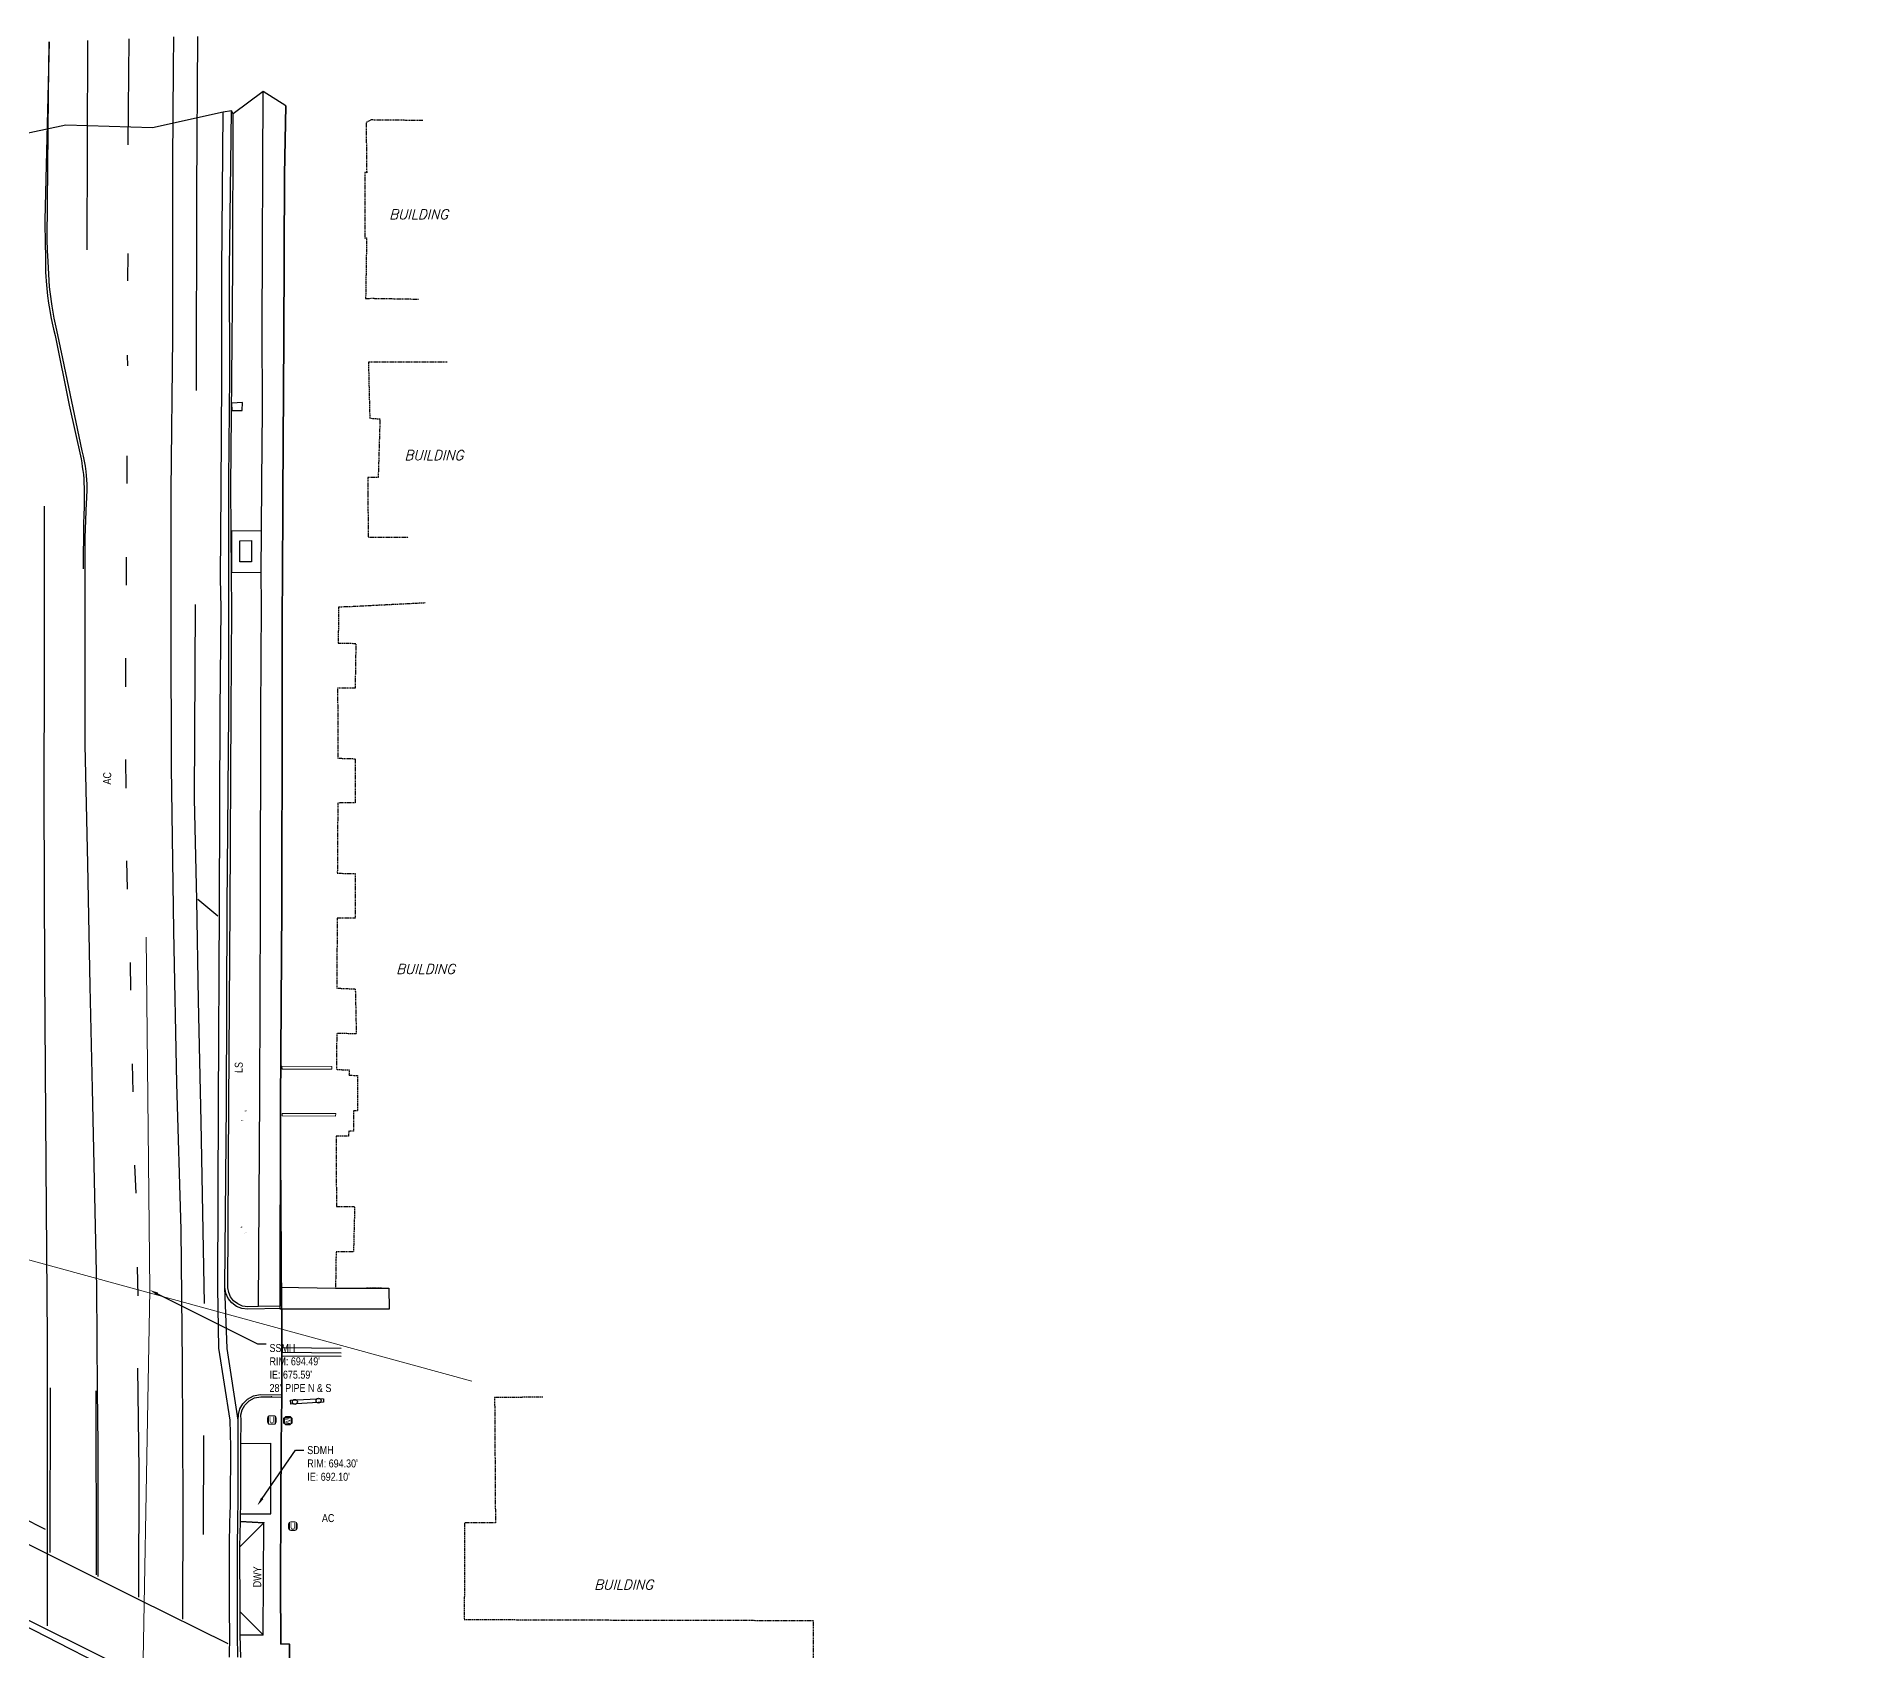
# Model space of a CAD drawing. Header units: feet. Extents: x 6430745 to 6432191, y 1887663 to 1888575.
# Drawn here: x 6431228.5 to 6431656.5, y 1888196.6 to 1888574.8 of the extents above; entities that cross this region are included whole.
import ezdxf
from ezdxf import colors
from ezdxf.entities.mleader import LeaderData, LeaderLine
from ezdxf.lldxf.tags import DXFTag
from ezdxf.math import Vec2, Vec3

# ---------------------------------------------------------------- set-up
doc = ezdxf.new("R2010")
doc.units = ezdxf.units.FT
doc.header["$MEASUREMENT"] = 0
doc.linetypes.add('DASHED2', pattern=[0.375, 0.25, -0.125])
doc.layers.get('0').update_dxf_attribs({"color": 253})
for name, color, linetype, lineweight in [('V-ANNO-TEXT', 2, 'Continuous', 30), ('VF-BLDG-OVHD-LINE-', 253, 'DASHED2', 25), ('VF-ELEC-OVHD-LINE-', 253, 'OVERHEADELECTRIC', 15), ('VF-PVMT-EDGE-LINE-', 253, 'EDGEOFPAVEMENT', 35), ('VF-ROAD-DRIV-LINE-', 253, 'Continuous', 35), ('VF-ROAD-STRP-WHIT-LINE-', 253, 'Continuous', 25), ('VF-SSWR-UNDR-LINE-QLA-', 253, 'SEWER', 15), ('VF-TINN-DSRF-BNDY-', 253, 'Continuous', 25), ('VF-TOPO-CONC-EDGE-LINE-', 253, 'Continuous', 25), ('VF-TOPO-CONC-GTFL-LINE-', 253, 'Continuous', 25), ('VF-TOPO-CONC-LIPG-LINE-', 253, 'Continuous', 25), ('VF-TOPO-CONC-SWLK-LINE-', 253, 'Continuous', 25), ('VF-TOPO-CONC-TBCB-LINE-', 253, 'Continuous', 25), ('VF-TOPO-CONC-TBWK-LINE-', 253, 'Continuous', 35), ('VF-TOPO-CONC-WALL-LINE-', 253, 'Continuous', 9), ('VF-TOPO-TEXT-', 253, 'Continuous', 25), ('VN-PLNT-TREE-', 253, 'Continuous', 13), ('VN-UNID-BOX~-SYMB-', 253, 'Continuous', 13), ('VN-WATR-METR-', 253, 'Continuous', 13), ('VN-WATR-METR-SYMB-', 253, 'Continuous', 13)]:
    doc.layers.add(name, color=color, linetype=linetype, lineweight=lineweight)
doc.layers.add('V-DETL-SYMB-MASK-', color=253, linetype='Continuous')
doc.styles.add('CG-Boundary', font='simplex.shx', dxfattribs={"oblique": 15, "height": 0.115})
doc.styles.add('CG-Symbol', font='arial.ttf', dxfattribs={"width": 0.8, "height": 0.09375})
doc.styles.add('NCS1', font='arial.ttf', dxfattribs={"width": 0.8, "height": 0.09375})
doc.styles.add('NCS1-Anno', font='arial.ttf', dxfattribs={"width": 0.8, "height": 0.1})
doc.styles.get("Standard").update_dxf_attribs({"font": 'arial.ttf'})
tags = doc.linetypes.add('EDGEOFPAVEMENT', pattern='A,1,-0.03,["EP",Standard,S=0.08,R=0,X=0,Y=-0.04],-0.16,1', length=2.19).pattern_tags.tags
tags[6] = DXFTag(74, 10)
tags = doc.linetypes.add('OVERHEADELECTRIC', pattern='A,1,-0.03,["OE",Standard,S=0.08,R=0,X=0,Y=-0.04],-0.16,1', length=2.19).pattern_tags.tags
tags[6] = DXFTag(74, 10)
tags = doc.linetypes.add('SEWER', pattern='A,1,-0.03,["SS",Standard,S=0.08,R=0,X=0,Y=-0.04],-0.16,1', length=2.19).pattern_tags.tags
tags[6] = DXFTag(74, 10)

# ---------------------------------------------------------------- blocks, each defined once
blk = doc.blocks.new('Water Meter')
at = {"layer": 'V-DETL-SYMB-MASK-'}
h = blk.add_hatch(color=256, dxfattribs=at)
h.dxf.hatch_style = 1
h.paths.add_polyline_path([(0.05, -0.025), (0.05, 0.025), (0.025, 0.05), (-0.025, 0.05), (-0.05, 0.025), (-0.05, -0.025), (-0.025, -0.05), (0.025, -0.05)])
blk.add_lwpolyline([(0.05, -0.025), (0.05, 0.025), (0.025, 0.05), (-0.025, 0.05), (-0.05, 0.025), (-0.05, -0.025), (-0.025, -0.05), (0.025, -0.05)], close=True)
at = {"insert": (0, 0), "char_height": 0.0586, "attachment_point": 5, "style": 'CG-Symbol', "bg_fill": 3, "box_fill_scale": 1.05, "bg_fill_color": 256, "bg_fill_transparency": 0}
blk.add_mtext_dynamic_manual_height_columns('W', width=0.05859, gutter_width=0.625, heights=[0], dxfattribs=at)
blk = doc.blocks.new('Unidentified Box')
at = {"layer": 'V-DETL-SYMB-MASK-'}
h = blk.add_hatch(color=256, dxfattribs=at)
h.dxf.hatch_style = 1
edge = h.paths.add_edge_path()
edge.add_line((0.05, -0.025), (0.05, 0.025))
edge.add_arc((0.025, 0.025), 0.025, 0, 90)
edge.add_line((0.025, 0.05), (-0.025, 0.05))
edge.add_arc((-0.025, 0.025), 0.025, 90, 180)
edge.add_line((-0.05, 0.025), (-0.05, -0.025))
edge.add_arc((-0.025, -0.025), 0.025, 180, 270)
edge.add_line((-0.025, -0.05), (0.025, -0.05))
edge.add_arc((0.025, -0.025), 0.025, 270, 360)
blk.add_lwpolyline([(0.05, -0.025), (0.05, 0.025, 0.414214), (0.025, 0.05), (-0.025, 0.05, 0.414214), (-0.05, 0.025), (-0.05, -0.025, 0.414214), (-0.025, -0.05), (0.025, -0.05, 0.414214)], format="xyb", close=True)
at = {"insert": (0, 0), "char_height": 0.0781, "attachment_point": 5, "style": 'CG-Symbol', "bg_fill": 3, "box_fill_scale": 1.05, "bg_fill_color": 256, "bg_fill_transparency": 0}
blk.add_mtext_dynamic_manual_height_columns('U', width=0.0568, gutter_width=0.833, heights=[0], dxfattribs=at)

msp = doc.modelspace()

# ---------------------------------------------------------------- linework, layer by layer
for centre in [(6431289.06, 1888254.86), (6431294.61, 1888255.15)]:
    msp.add_circle(centre, 0.582)
at = {"layer": 'VF-BLDG-OVHD-LINE-', "flags": 128}
for points in [[(6431319.06, 1888555.1), (6431306.89, 1888555.23), (6431305.74, 1888554.63), (6431305.88, 1888542.88), (6431305.43, 1888542.89), (6431305.45, 1888527.57), (6431305.86, 1888527.62), (6431305.63, 1888513.39), (6431306.99, 1888513.45), (6431317.99, 1888513.25)], [(6431324.72, 1888498.46), (6431306.29, 1888498.47), (6431306.6, 1888485.36), (6431308.99, 1888485.18), (6431308.57, 1888471.43), (6431306.17, 1888471.43), (6431306.2, 1888457.49), (6431315.67, 1888457.49)], [(6431319.55, 1888442.05), (6431301.69, 1888441.15), (6431299.29, 1888441.08), (6431299.21, 1888432.66), (6431303.34, 1888432.58), (6431303.17, 1888422.1), (6431299.07, 1888422.1), (6431299.12, 1888405.68), (6431303.16, 1888405.56), (6431303.15, 1888395.26), (6431299.11, 1888395.18), (6431299, 1888378.72), (6431303.21, 1888378.67), (6431303.17, 1888368.17), (6431298.95, 1888368.17), (6431298.89, 1888351.8), (6431303.21, 1888351.62), (6431303.44, 1888341.11), (6431298.87, 1888341.17), (6431298.77, 1888332.75), (6431301.76, 1888332.64), (6431301.73, 1888331.39), (6431303.74, 1888331.36), (6431303.7, 1888323.05), (6431302.81, 1888323.02), (6431302.82, 1888318.3), (6431301.68, 1888318.27), (6431301.62, 1888317.09), (6431298.74, 1888317.14), (6431298.78, 1888300.62), (6431303.06, 1888300.62), (6431302.79, 1888290.02), (6431298.71, 1888290), (6431298.58, 1888281.51), (6431309.33, 1888281.56)], [(6431347.15, 1888255.95), (6431335.85, 1888255.89), (6431336.04, 1888226.51), (6431328.81, 1888226.49), (6431328.74, 1888203.88), (6431354.33, 1888203.77), (6431410.47, 1888203.64), (6431410.32, 1888157.12), (6431419.77, 1888152.13), (6431420.91, 1888154.32), (6431442.04, 1888143.44), (6431456.92, 1888135.77)]]:
    msp.add_lwpolyline(points, dxfattribs=at)
at = {"layer": 'VF-ELEC-OVHD-LINE-', "ltscale": 0.6}
msp.add_line((6430899.28, 1888377.77), (6431330.53, 1888259.74), dxfattribs=at)
at = {"layer": 'VF-PVMT-EDGE-LINE-'}
msp.add_line((6431285.99, 1888256), (6431285.99, 1888276.72), dxfattribs=at)
at = {"layer": 'VF-ROAD-DRIV-LINE-', "flags": 128}
for points in [[(6431276.15, 1888220.86), (6431281.82, 1888226.55), (6431276.3, 1888226.81)], [(6431276.26, 1888200.19), (6431281.61, 1888200.26), (6431276.24, 1888205.7)]]:
    msp.add_lwpolyline(points, dxfattribs=at)
at = {"layer": 'VF-ROAD-STRP-WHIT-LINE-'}
for p, q in [((6431240.44, 1888573.89), (6431240.32, 1888524.8)), ((6431250.18, 1888574.22), (6431249.96, 1888549.38)), ((6431249.91, 1888523.93), (6431249.86, 1888517.55)), ((6431249.79, 1888500.1), (6431249.84, 1888497.59)), ((6431249.69, 1888476.56), (6431249.65, 1888470.04)), ((6431249.63, 1888446.21), (6431249.62, 1888452.75)), ((6431249.46, 1888422.42), (6431249.49, 1888429.13)), ((6431249.5, 1888398.64), (6431249.46, 1888405.39)), ((6431249.83, 1888374.97), (6431249.72, 1888381.61)), ((6431266.33, 1888372.63), (6431271.02, 1888368.78)), ((6431250.65, 1888351.36), (6431250.53, 1888357.85)), ((6431251.16, 1888327.49), (6431251.05, 1888334.1)), ((6431251.84, 1888303.75), (6431251.59, 1888310.36)), ((6431252.37, 1888279.74), (6431252.22, 1888286.41)), ((6431231.73, 1888219.59), (6431231.8, 1888258.16)), ((6431242.43, 1888257.46), (6431242.47, 1888214.37)), ((6431267.63, 1888247.01), (6431267.57, 1888223.8)), ((6431203.46, 1888238.67), (6431230.53, 1888225.07))]:
    msp.add_line(p, q, dxfattribs=at)
at = {"layer": 'VF-ROAD-STRP-WHIT-LINE-', "flags": 128}
for points in [[(6431262.82, 1888203.96), (6431262.91, 1888231.05), (6431262.72, 1888263.83), (6431262.38, 1888295.25), (6431261.43, 1888329.44), (6431260.73, 1888365.2), (6431260.13, 1888403.61), (6431260.11, 1888435.72), (6431260.1, 1888468.35), (6431260.46, 1888504.45), (6431260.45, 1888545.45), (6431260.59, 1888567.37), (6431260.69, 1888574.68)], [(6431266.24, 1888574.78), (6431266.04, 1888538.55), (6431265.95, 1888491.87)], [(6431231.53, 1888573.54), (6431230.44, 1888531.74), (6431230.57, 1888525.82), (6431230.6, 1888523.73), (6431230.61, 1888521.65), (6431230.65, 1888519.57), (6431230.7, 1888518.53), (6431230.76, 1888517.49), (6431230.92, 1888515.75), (6431231.11, 1888514.02), (6431231.35, 1888512.29), (6431231.63, 1888510.57), (6431231.9, 1888509.1), (6431232.21, 1888507.64), (6431232.54, 1888506.18), (6431232.91, 1888504.73), (6431236.18, 1888488.37), (6431238.95, 1888475.8), (6431239.11, 1888474.89), (6431239.26, 1888473.98), (6431239.39, 1888473.07), (6431239.5, 1888472.15), (6431239.59, 1888471.14), (6431239.65, 1888470.12), (6431239.7, 1888469.11), (6431239.72, 1888468.09), (6431239.73, 1888467.21), (6431239.72, 1888466.33), (6431239.68, 1888464.57), (6431239.61, 1888462.65), (6431239.5, 1888460.74), (6431239.42, 1888450.02)], [(6431243.01, 1888213.98), (6431242.98, 1888244.86), (6431242.85, 1888257.5), (6431242.69, 1888281.6), (6431242.1, 1888306.84), (6431241.67, 1888328.23), (6431241.08, 1888352.28), (6431240.52, 1888380.95), (6431239.96, 1888408.81), (6431239.94, 1888444), (6431239.95, 1888457.32), (6431240.24, 1888465.6), (6431240.31, 1888466.42), (6431240.35, 1888467.24), (6431240.38, 1888468.06), (6431240.39, 1888468.88), (6431240.37, 1888469.89), (6431240.34, 1888470.89), (6431240.27, 1888471.89), (6431240.17, 1888472.88), (6431240, 1888474.09), (6431239.77, 1888475.3), (6431239.51, 1888476.49), (6431239.19, 1888477.68), (6431234.73, 1888499.34), (6431233.3, 1888505.97), (6431232.97, 1888507.37), (6431232.67, 1888508.77), (6431232.41, 1888510.18), (6431232.17, 1888511.59), (6431232, 1888512.72), (6431231.85, 1888513.85), (6431231.72, 1888514.99), (6431231.6, 1888516.12), (6431231.48, 1888517.61), (6431231.39, 1888519.1), (6431231.25, 1888522.09), (6431231.12, 1888524.67), (6431231.01, 1888527.26), (6431231.35, 1888560.88), (6431231.53, 1888573.54)], [(6431231.12, 1888202.35), (6431231.13, 1888229.3), (6431231.14, 1888269.62), (6431230.8, 1888310.39), (6431230.45, 1888355.29), (6431230.3, 1888396.95), (6431230.42, 1888426.4), (6431230.36, 1888464.73)], [(6431265.69, 1888441.73), (6431265.49, 1888396.2), (6431266.04, 1888372.46), (6431266.4, 1888348.92), (6431267.03, 1888320.48), (6431267.77, 1888277.95)], [(6431252.47, 1888209.07), (6431252.6, 1888238.84), (6431252.23, 1888262.79)], [(6431273.43, 1888198.17), (6431252.25, 1888208.64), (6431231.34, 1888219.06), (6431201.9, 1888233.71)], [(6431273.29, 1888180.11), (6431242.44, 1888195.83), (6431198.38, 1888217.68)]]:
    msp.add_lwpolyline(points, dxfattribs=at)
at = {"layer": 'VF-SSWR-UNDR-LINE-QLA-', "elevation": 691.8, "flags": 128}
for points in [[(6431255.09, 1888281.04), (6431254.23, 1888363.76)], [(6431248.72, 1887930.51), (6431255.09, 1888281.04)]]:
    msp.add_lwpolyline(points, dxfattribs=at)
at = {"layer": 'VF-TINN-DSRF-BNDY-', "flags": 128}
msp.add_lwpolyline([(6431287.79, 1888194.17), (6431287.76, 1888198.09), (6431285.73, 1888198.13), (6431285.72, 1888212.43), (6431285.79, 1888230.87), (6431285.84, 1888245.06), (6431285.99, 1888256), (6431285.99, 1888276.72), (6431285.72, 1888324.94), (6431285.98, 1888370.96), (6431286.04, 1888416.06), (6431286.07, 1888441.17), (6431286.16, 1888446.16), (6431286.26, 1888467.26), (6431286.47, 1888504.18), (6431286.63, 1888542.47), (6431286.9, 1888558.54), (6431281.62, 1888561.91), (6431274.63, 1888556.66), (6431274.18, 1888557.34), (6431272.27, 1888557.03), (6431255.7, 1888553.42), (6431235.36, 1888554.05), (6431219.52, 1888550.63)], dxfattribs=at)
at = {"layer": 'VF-TOPO-CONC-EDGE-LINE-'}
for p, q in [((6431274.26, 1888458.99), (6431281.2, 1888459.02)), ((6431281.18, 1888449.09), (6431274.25, 1888449.18)), ((6431285.99, 1888267.63), (6431299.94, 1888267.48)), ((6431299.92, 1888265.48), (6431285.99, 1888265.56)), ((6431276.38, 1888245.13), (6431283.4, 1888245.15)), ((6431276.44, 1888228.63), (6431283.46, 1888228.65))]:
    msp.add_line(p, q, dxfattribs=at)
at = {"layer": 'VF-TOPO-CONC-EDGE-LINE-', "flags": 128}
for points in [[(6431274.33, 1888487.17), (6431276.72, 1888487.13), (6431276.78, 1888489.04), (6431274.28, 1888488.88)], [(6431285.99, 1888276.72), (6431277.96, 1888276.61), (6431276.62, 1888276.75), (6431275.35, 1888277.24), (6431274.26, 1888278.03), (6431273.4, 1888279.09), (6431272.85, 1888280.34), (6431272.64, 1888281.69)], [(6431275.79, 1888250.6), (6431275.82, 1888251.94), (6431276.18, 1888253.23), (6431276.84, 1888254.39), (6431277.97, 1888255.51), (6431279.38, 1888256.26), (6431280.95, 1888256.56), (6431285.91, 1888256.49)], [(6431295.76, 1888255.61), (6431295.73, 1888254.77), (6431288.1, 1888254.35), (6431288.05, 1888255.28), (6431295.72, 1888255.62)], [(6431283.46, 1888228.65), (6431283.4, 1888245.15)], [(6431281.61, 1888200.26), (6431281.82, 1888226.55)], [(6431272.35, 1888178.33), (6431258.5, 1888185.64), (6431236.48, 1888196.92), (6431216.65, 1888207.08), (6431195.07, 1888217.83), (6431194.98, 1888221.4)]]:
    msp.add_lwpolyline(points, dxfattribs=at)
msp.add_lwpolyline([(6431276.15, 1888456.64), (6431278.89, 1888456.66), (6431278.9, 1888451.68), (6431276.14, 1888451.7), (6431276.15, 1888456.64)], close=True, dxfattribs=at)
at = {"layer": 'VF-TOPO-CONC-EDGE-LINE-'}
msp.add_point((6431283.6, 1888256.03), dxfattribs=at)
at = {"layer": 'VF-TOPO-CONC-GTFL-LINE-'}
msp.add_line((6431285.99, 1888266.49), (6431299.94, 1888266.37), dxfattribs=at)
at = {"layer": 'VF-TOPO-CONC-GTFL-LINE-', "flags": 128}
for points in [[(6431273.61, 1888440.73), (6431273.6, 1888448.2), (6431273.56, 1888470.89), (6431273.83, 1888495.3), (6431273.74, 1888520.34), (6431274.18, 1888557.34)], [(6431275.75, 1888230.72), (6431275.76, 1888244.88), (6431275.79, 1888250.6), (6431273.16, 1888267.36), (6431272.64, 1888281.69), (6431273.04, 1888324.68), (6431273.21, 1888370.84), (6431273.58, 1888416.42), (6431273.61, 1888440.73)], [(6431275.69, 1888195.02), (6431275.65, 1888200.23), (6431275.64, 1888205.81), (6431275.65, 1888220.92), (6431275.72, 1888226.9), (6431275.71, 1888228.25), (6431275.75, 1888230.72)]]:
    msp.add_lwpolyline(points, dxfattribs=at)
at = {"layer": 'VF-TOPO-CONC-LIPG-LINE-', "flags": 128}
for points in [[(6431271.82, 1888440.8), (6431271.66, 1888447.9), (6431271.81, 1888468.55), (6431271.95, 1888494.56), (6431271.91, 1888519.94), (6431272.27, 1888557.03)], [(6431273.77, 1888195.08), (6431273.79, 1888200.18), (6431273.76, 1888205.88), (6431273.74, 1888221.11), (6431273.82, 1888226.89), (6431273.92, 1888228.34), (6431273.95, 1888230.88), (6431274.04, 1888244.36), (6431273.91, 1888250.61), (6431271.22, 1888267.44), (6431270.97, 1888281.59), (6431271.13, 1888324.61), (6431271.38, 1888370.73), (6431271.58, 1888416.7), (6431271.82, 1888440.8)]]:
    msp.add_lwpolyline(points, dxfattribs=at)
at = {"layer": 'VF-TOPO-CONC-SWLK-LINE-', "flags": 128}
for points in [[(6431281.18, 1888449.09), (6431281.2, 1888459.02), (6431281.28, 1888470.36), (6431281.48, 1888487.42), (6431281.4, 1888506.57), (6431281.51, 1888524.78), (6431281.54, 1888544.47), (6431281.62, 1888561.91)], [(6431280.57, 1888277.22), (6431280.81, 1888326.74), (6431281.04, 1888370.79), (6431281.07, 1888416.19), (6431281.21, 1888441.47), (6431281.18, 1888449.09)]]:
    msp.add_lwpolyline(points, dxfattribs=at)
msp.add_lwpolyline([(6431285.6, 1888281.75), (6431298.58, 1888281.51), (6431311.04, 1888281.53), (6431311.15, 1888276.61), (6431285.59, 1888276.59), (6431285.6, 1888281.75)], close=True, dxfattribs=at)
at = {"layer": 'VF-TOPO-CONC-TBCB-LINE-'}
for p, q in [((6431274.33, 1888487.17), (6431274.28, 1888488.88)), ((6431274.25, 1888449.18), (6431274.26, 1888458.99))]:
    msp.add_line(p, q, dxfattribs=at)
at = {"layer": 'VF-TOPO-CONC-TBCB-LINE-', "flags": 128}
for points in [[(6431274.26, 1888440.72), (6431274.2, 1888448.61), (6431274.07, 1888469.25), (6431274.32, 1888494.67), (6431274.53, 1888520.72), (6431274.63, 1888556.66)], [(6431285.59, 1888277.26), (6431280.57, 1888277.22), (6431278.01, 1888277.14), (6431276.79, 1888277.32), (6431275.66, 1888277.8), (6431274.69, 1888278.57), (6431274.01, 1888279.46), (6431273.57, 1888280.49), (6431273.38, 1888281.6), (6431273.6, 1888324.77), (6431273.92, 1888370.85), (6431274.11, 1888416.59), (6431274.26, 1888440.72)], [(6431276.41, 1888194.95), (6431276.26, 1888200.19), (6431276.24, 1888205.7), (6431276.15, 1888220.86), (6431276.3, 1888226.81), (6431276.28, 1888228.3), (6431276.38, 1888230.65), (6431276.38, 1888244.82), (6431276.44, 1888250.6), (6431276.43, 1888251.82), (6431276.72, 1888253), (6431277.31, 1888254.07), (6431278.33, 1888255.1), (6431279.62, 1888255.77), (6431281.05, 1888256.03), (6431283.6, 1888256.03), (6431285.95, 1888256)]]:
    msp.add_lwpolyline(points, dxfattribs=at)
at = {"layer": 'VF-TOPO-CONC-TBWK-LINE-', "flags": 128}
for points in [[(6431286.07, 1888441.17), (6431286.16, 1888446.16), (6431286.26, 1888467.26), (6431286.47, 1888504.18), (6431286.63, 1888542.47), (6431286.9, 1888558.54)], [(6431285.59, 1888277.26), (6431285.72, 1888324.94), (6431285.98, 1888370.96), (6431286.04, 1888416.06), (6431286.07, 1888441.17)], [(6431289.39, 1888190.55), (6431289.34, 1888194.07), (6431287.79, 1888194.17), (6431287.76, 1888198.09), (6431285.73, 1888198.13), (6431285.72, 1888212.43), (6431285.79, 1888230.87), (6431285.84, 1888245.06), (6431285.99, 1888256)]]:
    msp.add_lwpolyline(points, dxfattribs=at)
at = {"layer": 'VF-TOPO-CONC-WALL-LINE-', "flags": 128}
for points in [[(6431286.02, 1888333.52), (6431286.04, 1888332.85), (6431297.74, 1888332.8), (6431297.73, 1888333.46), (6431286.02, 1888333.52)], [(6431286.05, 1888322.43), (6431286.11, 1888321.9), (6431298.59, 1888321.82), (6431298.62, 1888322.47), (6431286.05, 1888322.43)]]:
    msp.add_lwpolyline(points, close=True, dxfattribs=at)
at = {"layer": 'VN-WATR-METR-', "flags": 128}
msp.add_lwpolyline([(6431283.46, 1888228.65), (6431283.4, 1888245.15)], dxfattribs=at)

# ---------------------------------------------------------------- texts
at = {"layer": 'V-ANNO-TEXT', "char_height": 1.875, "width": 22.5085, "attachment_point": 1, "style": 'NCS1-Anno'}
for s, insert, rotation in [('AC', (6431244.09, 1888399.55), 88.5166), ('LS', (6431274.92, 1888331.96), 88.5166), ('DWY', (6431279.28, 1888211.42), 89.2085)]:
    msp.add_mtext(s, dxfattribs=dict(at, insert=insert, rotation=rotation))
at = {"layer": 'V-ANNO-TEXT', "insert": (6431295.4, 1888228.57), "char_height": 1.875, "width": 22.5085, "attachment_point": 1, "style": 'NCS1-Anno'}
msp.add_mtext('AC', dxfattribs=at)
at = {"layer": 'VF-TOPO-TEXT-', "char_height": 2.3, "width": 40.9716, "attachment_point": 1, "style": 'CG-Boundary'}
for insert in [(6431311.16, 1888534.26), (6431314.72, 1888477.84), (6431312.78, 1888357.42), (6431359.2, 1888213.18)]:
    msp.add_mtext('BUILDING', dxfattribs=dict(at, insert=insert))
at = {"layer": 'VN-PLNT-TREE-', "style": 'NCS1', "width": 0.8}
for s, p in [('1131019', (6431277.3, 1888322.96)), ('695.74 ft', (6431277.3, 1888322.81)), ('10091', (6431276.46, 1888320.81)), ('695.90 ft', (6431276.46, 1888320.66)), ('10090', (6431276.38, 1888295.79)), ('695.54 ft', (6431276.38, 1888295.64)), ('1131020', (6431277.16, 1888294.52)), ('695.41 ft', (6431277.16, 1888294.37))]:
    msp.add_text(s, height=0.0984, dxfattribs=at).set_placement(p)

# ---------------------------------------------------------------- leaders
at = {"layer": 'V-ANNO-TEXT'}
ml = msp.add_multileader_mtext('Standard', dxfattribs=at)
ml.set_content('SSMH\\PRIM: 694.49\'\\PIE: 675.59\'\\P28" PIPE N & S', color=256, style='NCS1-Anno')
ml.set_leader_properties()
ml.build(insert=Vec2(0, 0))
ml.multileader.update_dxf_attribs({"text_left_attachment_type": 0, "dogleg_length": 0.1, "arrow_head_size": 2, "scale": 20})
ctx = ml.context
ctx.base_point, ctx.scale, ctx.char_height, ctx.arrow_head_size, ctx.landing_gap_size, ctx.plane_origin = Vec3(6431282.32, 1888268.43, 694.49), 20, 1.875, 2, 0.8, Vec3(6431255.1, 1888281.05, 694.49)
ctx.left_attachment = 0
notes = []
notes.append((ctx, [(1, (1, 1, 0), (6431280.32, 1888268.43, 694.49), (1, 0), 2, [(0, [(6431255.1, 1888281.05, 694.49)], 0, [])])]))
ctx.mtext.insert, ctx.mtext.flow_direction = Vec3(6431283.12, 1888268.43, 694.49), 5
ml = msp.add_multileader_mtext('Standard', dxfattribs=at)
ml.set_content("SDMH\\PRIM: 694.30'\\PIE: 692.10'", color=256, style='NCS1-Anno')
ml.set_leader_properties()
ml.build(insert=Vec2(0, 0))
ml.multileader.update_dxf_attribs({"dogleg_length": 0.1, "arrow_head_size": 2, "scale": 20})
ctx = ml.context
ctx.base_point, ctx.scale, ctx.char_height, ctx.arrow_head_size, ctx.landing_gap_size, ctx.plane_origin = Vec3(6431291.17, 1888243.55, 694.3), 20, 1.875, 2, 0.8, Vec3(6431280.28, 1888230.6, 694.3)
notes.append((ctx, [(0, (1, 1, 0), (6431289.17, 1888243.55, 694.3), (1, 0), 2, [(0, [(6431280.28, 1888230.6, 694.3)], 0, [])])]))
ctx.mtext.insert, ctx.mtext.flow_direction = Vec3(6431291.97, 1888244.5, 694.3), 5
at = {"layer": 'VF-TOPO-TEXT-'}
ml = msp.add_multileader_mtext('Standard', dxfattribs=at)
ml.set_content('CONCRETE WALL COVERED WITH BRUSH', color=256, style='NCS1-Anno')
ml.set_leader_properties()
ml.build(insert=Vec2(0, 0))
ml.multileader.update_dxf_attribs({"leader_type": 2, "dogleg_length": 0.1, "arrow_head_size": 2, "scale": 20})
ctx = ml.context
ctx.base_point, ctx.scale, ctx.char_height, ctx.arrow_head_size, ctx.landing_gap_size, ctx.plane_origin = Vec3(6431149.14, 1888277.96), 20, 1.875, 2, 0.8, Vec3(6431145.7, 1888274.74)
notes.append((ctx, [(0, (1, 1, 0), (6431147.14, 1888277.96), (1, 0), 2, [(0, [(6431145.7, 1888274.74)], 0, [])])]))
ctx.mtext.insert, ctx.mtext.width, ctx.mtext.flow_direction = Vec3(6431149.94, 1888278.91), 25.3301, 5
for ctx, leaders in notes:
    for number, flags, end, landing, length, lines in leaders:
        leader = LeaderData()
        leader.index, (leader.has_last_leader_line, leader.has_dogleg_vector, leader.attachment_direction) = number, flags
        leader.last_leader_point, leader.dogleg_vector, leader.dogleg_length = Vec3(end), Vec3(landing), length
        for number, points, colour, breaks in lines:
            line = LeaderLine()
            line.index, line.vertices, line.color, line.breaks = number, Vec3.list(points), colors.encode_raw_color(colour), breaks
            leader.lines.append(line)
        ctx.leaders.append(leader)

# ---------------------------------------------------------------- next in the draw order: block references
at = {"layer": 'VN-UNID-BOX~-SYMB-', "xscale": 20, "yscale": 20}
msp.add_blockref('Unidentified Box', (6431288.58, 1888225.74), dxfattribs=at)
at = {"layer": 'VN-WATR-METR-SYMB-', "xscale": 20, "yscale": 20, "rotation": 268.9079710785195}
msp.add_blockref('Water Meter', (6431287.42, 1888250.46), dxfattribs=at)

# ---------------------------------------------------------------- next in the draw order: block references
at = {"layer": 'VN-UNID-BOX~-SYMB-', "xscale": 20, "yscale": 20}
msp.add_blockref('Unidentified Box', (6431283.66, 1888250.62), dxfattribs=at)

doc.saveas('drawing.dxf')
